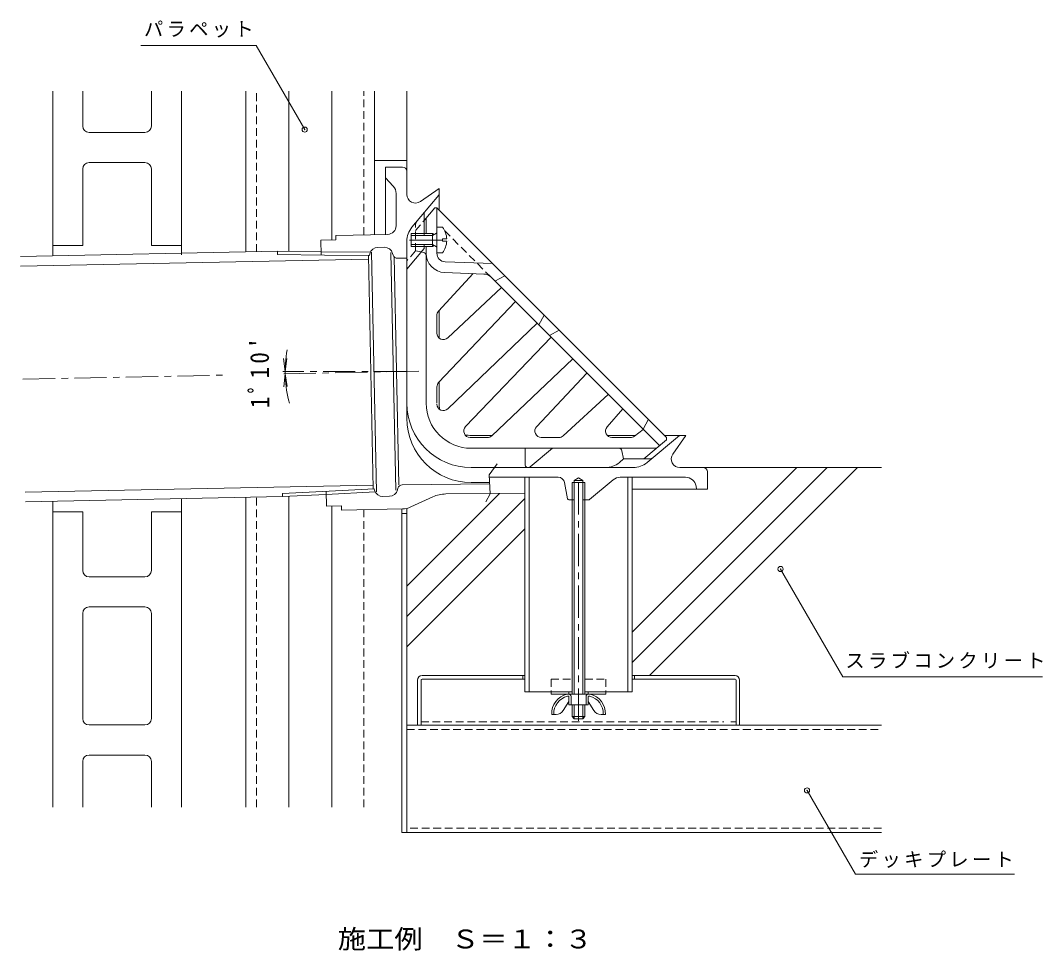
# Model space of a CAD drawing. Units: millimetres, scale not verified. Extents: x -578 to 806, y -582 to 534.
# Drawn here: x 273.6 to 749.8, y 101.2 to 534.4 of the extents above; entities that cross this region are included whole.
import ezdxf
from ezdxf.enums import TextEntityAlignment as Align

# ---------------------------------------------------------------- set-up
doc = ezdxf.new("R2010")
doc.units = ezdxf.units.MM
doc.header["$LTSCALE"] = 3
doc.header["$PDMODE"] = 32
doc.header["$PDSIZE"] = 2.4
doc.linetypes.add('CHAIN1', pattern=[8, 5, -1, 1, -1])
doc.linetypes.add('DASHED1', pattern=[1.8, 1.2, -0.6])
for name, color, linetype, lineweight in [('3-0', 4, 'Continuous', 9), ('3-2', 6, 'Continuous', 9), ('3-3', 4, 'Continuous', 9), ('3-4', 7, 'Continuous', 9), ('3-5', 7, 'Continuous', 9), ('3-9', 7, 'Continuous', 9), ('3-A', 2, 'Continuous', 9), ('3-B', 3, 'Continuous', 9), ('3-C', 6, 'Continuous', 9), ('3-D', 7, 'Continuous', 9)]:
    doc.layers.add(name, color=color, linetype=linetype, lineweight=lineweight)
doc.styles.add('ＭＳ ゴシック', font='')
doc.styles.get('ＭＳ ゴシック').set_extended_font_data('MS Gothic')

msp = doc.modelspace()

# ---------------------------------------------------------------- linework, layer by layer
at = {"layer": '3-0'}
for p, q in [((451.634, 466.161), (443.634, 466.161)), ((443.634, 466.161), (443.634, 434.768)), ((453.634, 464.161), (453.634, 453.342)), ((447.291, 457.24), (443.634, 461.161)), ((448.634, 438.79), (448.634, 453.83)), ((455.973, 438.073), (468.517, 453.022)), ((459.928, 450.066), (468.634, 456.161)), ((468.634, 446.161), (468.634, 456.161)), ((461.634, 434.291), (461.634, 444.819)), ((413.634, 432.157), (420.632, 432.3)), ((413.634, 432.157), (413.776, 425.194)), ((443.126, 428.757), (440.161, 428.696)), ((453.634, 349.161), (453.634, 431.645)), ((461.634, 428.161), (461.634, 430.031)), ((413.745, 426.673), (436.635, 426.424)), ((415.254, 425.178), (436.173, 424.951)), ((437.933, 316.277), (435.719, 424.956)), ((436.173, 424.951), (436.375, 425.717)), ((439.463, 314.794), (437.189, 426.445)), ((448.446, 315.715), (446.193, 426.353)), ((447.305, 425.042), (447.031, 425.935)), ((449.897, 318.122), (447.735, 424.287)), ((461.634, 428.161), (453.634, 418.627)), ((449.258, 423.631), (453.634, 423.72)), ((468.634, 386.567), (468.634, 399.234)), ((468.634, 356.161), (468.634, 365.963)), ((483.634, 341.161), (493.435, 341.161)), ((546.966, 341.161), (560.161, 341.161)), ((565.546, 328.501), (580.634, 341.161)), ((573.634, 341.161), (583.634, 341.161)), ((577.538, 332.456), (583.634, 341.161)), ((508.757, 335.161), (508.757, 327.628)), ((521.483, 335.161), (511.166, 326.505)), ((554.634, 330.161), (552.655, 328.501)), ((554.634, 330.161), (566.432, 330.161)), ((559.118, 326.161), (483.634, 326.161)), ((591.634, 326.161), (580.815, 326.161)), ((593.634, 324.161), (593.634, 316.161)), ((492.198, 319.161), (483.634, 319.161)), ((524.151, 321.661), (492.106, 321.661)), ((528.556, 311.568), (527.098, 319.223)), ((531.634, 320.161), (535.634, 320.161)), ((535.634, 320.161), (533.634, 321.316)), ((535.634, 319.161), (535.634, 320.161)), ((538.773, 311.278), (549.753, 320.492)), ((552.967, 321.661), (583.461, 321.661)), ((416.017, 315.145), (416.158, 308.183)), ((416.047, 313.667), (438.907, 314.847)), ((449.509, 316.65), (449.274, 315.76)), ((451.42, 318.139), (492.219, 318.608)), ((508.634, 314.297), (471.824, 313.874)), ((593.634, 316.161), (558.634, 316.161)), ((588.38, 317.556), (588.634, 316.161)), ((445.488, 312.781), (442.523, 312.72)), ((465.734, 312.505), (455.525, 307.814)), ((531.634, 311.161), (529.047, 311.161)), ((538.452, 311.161), (535.634, 311.161)), ((451.553, 306.903), (423.198, 306.326))]:
    msp.add_line(p, q, dxfattribs=at)
at = {"layer": '3-0', "linetype": 'DASHED1'}
for q in [(457.634, 438.96), (453.634, 422.394)]:
    msp.add_line((457.634, 427.161), q, dxfattribs=at)
at = {"layer": '3-0', "linetype": 'CHAIN1'}
for p, q in [((274.782, 367.316), (370.607, 369.268)), ((453.634, 370.959), (395.902, 370.959)), ((396.306, 369.791), (459.208, 371.072)), ((533.634, 208.24), (533.634, 321.998))]:
    msp.add_line(p, q, dxfattribs=at)
at = {"layer": '3-0'}
for points in [[(444.715, 434.79), (420.592, 434.299), (420.632, 432.3)], [(531.634, 319.161), (531.634, 320.161), (533.634, 321.316)], [(417.494, 315.222), (438.385, 316.3), (438.619, 315.543)], [(416.158, 308.183), (423.157, 308.325), (423.198, 306.326)]]:
    msp.add_lwpolyline(points, dxfattribs=at)
for centre, radius, start, end in [((451.634, 464.161), 2, 0, 90), ((443.634, 453.83), 5, 0, 43.00027), ((457.634, 453.342), 4, 180, 305.00014), ((468.134, 453.343), 0.5, 320.0007, 0), ((444.634, 438.79), 4, 271.16652, 0), ((463.634, 431.645), 10, 140.00003, 180), ((440.243, 424.697), 4, 91.16652, 165.22128), ((443.208, 424.758), 4, 17.11217, 91.16687), ((449.217, 425.63), 2, 197.11159, 271.16689), ((483.634, 356.161), 30, 180, 270), ((483.634, 356.161), 15, 180, 191.08398), ((483.634, 349.161), 30, 180, 270), ((483.634, 356.161), 15, 258.9164, 270), ((566.432, 333.161), 3, 270, 309.99988), ((580.815, 330.161), 4, 144.99966, 270), ((510.224, 327.628), 1.466, 180, 309.99997), ((546.227, 336.161), 10, 270, 309.99986), ((559.118, 336.161), 10, 270, 309.99995), ((591.634, 324.161), 2, 0, 90), ((524.151, 318.661), 3, 10.78418, 90), ((552.967, 316.661), 5, 90, 129.99995), ((583.461, 316.661), 5, 10.30489, 90), ((442.442, 316.72), 4, 197.112, 271.16687), ((445.407, 316.78), 4, 271.16652, 345.22145), ((451.443, 316.139), 2, 90.65926, 165.22137), ((471.997, 298.875), 15, 90.65897, 114.67551), ((529.047, 311.661), 0.5, 190.78464, 270), ((538.452, 311.661), 0.5, 270, 309.9993), ((451.35, 316.901), 10, 271.16658, 294.67548)]:
    msp.add_arc(centre, radius, start, end, dxfattribs=at)
at = {"layer": '3-0', "linetype": 'DASHED1'}
msp.add_arc((460.634, 438.96), 3, 139.99997, 180, dxfattribs=at)
at = {"layer": '3-2'}
for p, q in [((461.634, 441.252), (466.634, 447.161)), ((467.634, 426.011), (467.634, 447.161)), ((462.634, 435.161), (462.634, 442.434)), ((462.634, 429.161), (462.634, 356.161)), ((461.428, 426.403), (460.34, 426.62)), ((471.48, 422.013), (493.634, 421.161)), ((484.501, 416.538), (468.423, 399.004)), ((489.526, 416.316), (471.288, 417.017)), ((492.869, 414.855), (571.345, 336.379)), ((499.291, 415.504), (494.694, 413.03)), ((497.684, 410.04), (472.685, 386.614)), ((468.458, 365.778), (504.254, 403.47)), ((467.634, 388.803), (467.634, 396.977)), ((517.598, 397.197), (515.123, 392.601)), ((514.338, 393.386), (472.715, 353.563)), ((520.858, 386.866), (481.035, 345.242)), ((520.073, 387.651), (524.669, 390.126)), ((493.251, 340.986), (530.942, 376.782)), ((537.512, 370.212), (514.086, 345.213)), ((467.634, 356.161), (467.634, 363.713)), ((547.497, 360.227), (526.477, 340.95)), ((546.946, 345.138), (554.248, 353.476)), ((566.149, 348.647), (563.674, 344.05)), ((559.657, 340.776), (563.792, 343.932)), ((483.634, 340.161), (491.185, 340.161)), ((516.275, 340.161), (524.449, 340.161)), ((549.202, 340.161), (557.837, 340.161)), ((563.998, 330.161), (574.634, 339.161)), ((574.634, 339.161), (574.634, 340.161)), ((569.907, 335.161), (483.634, 335.161)), ((553.875, 333.956), (554.634, 330.161))]:
    msp.add_line(p, q, dxfattribs=at)
at = {"layer": '3-2', "linetype": 'DASHED1'}
for p, q in [((457.634, 436.525), (461.634, 441.252)), ((471.261, 436.463), (492.869, 414.855)), ((460.34, 426.62), (457.634, 427.161))]:
    msp.add_line(p, q, dxfattribs=at)
at = {"layer": '3-2', "color": 4, "linetype": 'CHAIN1'}
msp.add_line((454.877, 432.161), (472.921, 432.161), dxfattribs=at)
at = {"layer": '3-2'}
msp.add_lwpolyline([(466.634, 447.161), (467.634, 447.161), (574.634, 340.161)], dxfattribs=at)
for centre, radius, start, end in [((461.134, 424.932), 1.5, 0, 78.6897), ((471.634, 426.011), 9, 180, 267.79758), ((471.634, 426.011), 4, 180, 267.79758), ((489.334, 411.319), 5, 45.0002, 87.79736), ((470.634, 396.977), 3, 137.47789, 180.00017), ((470.634, 388.803), 3, 180.00034, 313.13882), ((470.634, 363.713), 3, 136.47731, 180.00017), ((483.634, 356.161), 21, 180, 270), ((470.641, 355.73), 3, 181.89812, 313.73378), ((483.203, 343.168), 3, 136.26622, 268.10188), ((516.276, 343.161), 3, 136.86118, 269.99966), ((549.202, 343.161), 3, 138.78688, 270), ((483.634, 356.161), 16, 268.10173, 270), ((491.185, 343.161), 3, 269.99983, 313.52269), ((524.449, 343.161), 3, 269.99983, 312.52211), ((557.837, 343.161), 3, 270, 307.34552), ((552.404, 333.661), 1.5, 11.30965, 90)]:
    msp.add_arc(centre, radius, start, end, dxfattribs=at)
at = {"layer": '3-3', "linetype": 'DASHED1'}
for p, q in [((520.884, 227.661), (520.884, 221.661)), ((520.884, 227.661), (530.634, 227.661)), ((536.634, 227.661), (546.384, 227.661)), ((546.384, 227.661), (546.384, 221.661))]:
    msp.add_line(p, q, dxfattribs=at)
at = {"layer": '3-3'}
for p, q in [((520.884, 221.661), (520.884, 220.661)), ((520.884, 220.661), (546.384, 220.661)), ((529.134, 221.661), (529.134, 220.661)), ((538.134, 221.661), (538.134, 220.661)), ((546.384, 221.661), (546.384, 220.661))]:
    msp.add_line(p, q, dxfattribs=at)
at = {"layer": '3-4'}
for p, q in [((396.945, 370.959), (396.162, 376.907)), ((396.945, 370.959), (397.729, 376.907)), ((396.957, 369.805), (396.295, 363.841)), ((396.957, 369.805), (397.861, 363.873))]:
    msp.add_line(p, q, dxfattribs=at)
msp.add_arc((453.633, 370.959), 56.688, 169.73082, 195.17223, dxfattribs=at)
at = {"layer": '3-5'}
for p, q in [((627.744, 278.923), (656.711, 228.75)), ((656.711, 228.75), (749.748, 228.75)), ((640.081, 175.796), (662.607, 136.78)), ((662.607, 136.78), (736.795, 136.78))]:
    msp.add_line(p, q, dxfattribs=at)
msp.add_lwpolyline([(406.048, 483.582), (383.415, 522.784), (329.664, 522.784)], dxfattribs=at)
for p in [(406.048, 483.582), (627.744, 278.923), (640.081, 175.796)]:
    msp.add_point(p, dxfattribs=at)
at = {"layer": '3-9'}
for p, q in [((288.634, 424.76), (288.634, 501.51)), ((302.634, 485.262), (302.634, 501.51)), ((334.634, 485.262), (334.634, 501.51)), ((348.634, 425.285), (348.634, 501.51)), ((378.634, 426.593), (378.634, 501.51)), ((398.634, 426.838), (398.634, 501.51)), ((418.634, 432.259), (418.634, 501.51)), ((438.634, 434.667), (438.634, 501.51)), ((453.634, 464.161), (453.634, 501.51)), ((305.634, 482.262), (331.634, 482.262)), ((331.634, 468.262), (305.634, 468.262)), ((453.634, 469.161), (438.634, 469.161)), ((302.634, 429.599), (302.634, 465.262)), ((334.634, 429.599), (334.634, 465.262)), ((288.634, 429.599), (302.634, 429.599)), ((334.634, 429.599), (348.634, 429.599)), ((635.269, 326.161), (558.634, 249.526)), ((649.411, 326.161), (558.634, 235.384)), ((663.553, 326.161), (566.654, 229.261)), ((591.634, 326.161), (674.769, 326.161)), ((288.634, 168.034), (288.634, 310.437)), ((348.634, 168.034), (348.634, 311.659)), ((378.634, 168.034), (378.634, 312.27)), ((398.634, 168.034), (398.634, 312.767)), ((496.846, 314.155), (453.634, 270.942)), ((508.634, 311.8), (453.634, 256.8)), ((288.634, 305.599), (302.634, 305.599)), ((302.634, 278.262), (302.634, 305.599)), ((334.634, 278.262), (334.634, 305.599)), ((334.634, 305.599), (348.634, 305.599)), ((418.634, 168.034), (418.634, 308.233)), ((451.334, 306.899), (451.334, 156.161)), ((451.334, 304.806), (453.634, 304.806)), ((453.634, 307.165), (453.634, 156.161)), ((508.634, 297.658), (453.634, 242.658)), ((305.634, 275.262), (331.634, 275.262)), ((302.634, 209.262), (302.634, 258.262)), ((331.634, 261.262), (305.634, 261.262)), ((334.634, 209.262), (334.634, 258.262)), ((305.634, 206.262), (331.634, 206.262)), ((458.634, 206.161), (453.634, 206.161)), ((608.634, 206.161), (674.769, 206.161)), ((331.634, 192.262), (305.634, 192.262)), ((302.634, 168.034), (302.634, 189.262)), ((334.634, 168.034), (334.634, 189.262)), ((674.769, 156.161), (451.334, 156.161))]:
    msp.add_line(p, q, dxfattribs=at)
at = {"layer": '3-9', "linetype": 'DASHED1'}
for p, q in [((383.634, 426.695), (383.634, 501.51)), ((433.634, 434.565), (433.634, 501.51)), ((383.634, 168.034), (383.634, 312.371)), ((433.634, 168.034), (433.634, 306.538)), ((453.634, 204.161), (674.769, 204.161)), ((674.769, 158.161), (453.634, 158.161))]:
    msp.add_line(p, q, dxfattribs=at)
at = {"layer": '3-9'}
for centre, start, end in [((305.634, 485.262), 180, 270), ((331.634, 485.262), 270, 0), ((305.634, 465.262), 90, 180), ((331.634, 465.262), 0, 90), ((305.634, 278.262), 180, 270), ((331.634, 278.262), 270, 0), ((305.634, 258.262), 90, 180), ((331.634, 258.262), 0, 90), ((305.634, 209.262), 180, 270), ((331.634, 209.262), 270, 0), ((305.634, 189.262), 90, 180), ((331.634, 189.262), 0, 90)]:
    msp.add_arc(centre, 3, start, end, dxfattribs=at)
at = {"layer": '3-A'}
for p, q in [((470.234, 438.161), (467.634, 438.161)), ((455.634, 435.161), (455.634, 429.161)), ((465.634, 435.161), (455.634, 435.161)), ((465.634, 434.291), (455.634, 434.291)), ((465.634, 434.291), (467.506, 435.343)), ((465.634, 435.161), (466.397, 434.721)), ((465.634, 435.161), (465.634, 429.161)), ((465.634, 430.031), (455.634, 430.031)), ((465.634, 429.161), (455.634, 429.161)), ((465.634, 430.031), (467.506, 428.979)), ((465.634, 429.161), (466.397, 429.602)), ((470.234, 431.682), (470.234, 432.64)), ((472.222, 432.64), (470.234, 432.64)), ((472.222, 431.682), (470.234, 431.682)), ((470.234, 426.162), (467.634, 426.162)), ((530.634, 319.161), (536.634, 319.161)), ((530.634, 319.161), (530.634, 220.661)), ((531.634, 319.161), (531.634, 220.661)), ((535.634, 319.161), (535.634, 220.661)), ((536.634, 319.161), (536.634, 220.661)), ((528.934, 219.661), (528.448, 219.661)), ((529.134, 215.662), (529.134, 219.462)), ((530.134, 219.462), (530.134, 215.662)), ((537.134, 219.462), (537.134, 215.662)), ((538.134, 215.662), (538.134, 219.462)), ((538.334, 219.661), (538.819, 219.661)), ((526.53, 213.029), (529.134, 217.162)), ((529.134, 215.662), (538.134, 215.662)), ((530.634, 215.661), (530.634, 210.161)), ((531.634, 215.661), (531.634, 209.161)), ((535.634, 215.661), (535.634, 209.161)), ((536.634, 215.661), (536.634, 210.161)), ((540.738, 213.029), (538.134, 217.162)), ((523.146, 211.162), (521.134, 211.162)), ((530.634, 210.161), (536.634, 210.161)), ((544.122, 211.162), (546.134, 211.162))]:
    msp.add_line(p, q, dxfattribs=at)
msp.add_lwpolyline([(530.634, 210.161), (531.634, 209.161), (535.634, 209.161), (536.634, 210.161)], dxfattribs=at)
for centre, radius, start, end in [((462.234, 432.161), 10, 2.74562, 36.86987), ((467.384, 435.561), 0.25, 299.32918, 0), ((467.384, 428.761), 0.25, 0, 60.67082), ((462.234, 432.161), 10, 323.13013, 357.25438), ((530.37, 211.64), 9.248, 102.71823, 182.96507), ((530.37, 211.64), 8.248, 103.47058, 182.96507), ((528.934, 219.462), 1.2, 0, 90), ((528.934, 219.462), 0.2, 0, 90), ((538.334, 219.462), 1.2, 90, 180), ((538.334, 219.462), 0.2, 90, 180), ((536.898, 211.64), 8.248, 357.03493, 76.52942), ((536.898, 211.64), 9.248, 357.03493, 77.28177), ((523.146, 215.161), 4, 270, 327.78351), ((544.122, 215.161), 4, 212.21649, 270)]:
    msp.add_arc(centre, radius, start, end, dxfattribs=at)
at = {"layer": '3-B'}
for p, q in [((460.734, 229.261), (508.634, 229.261)), ((507.634, 229.261), (507.634, 227.661)), ((558.634, 229.261), (606.534, 229.261)), ((559.634, 229.261), (559.634, 227.661)), ((458.634, 227.161), (458.634, 206.161)), ((460.234, 227.161), (460.234, 206.161)), ((460.734, 227.661), (508.634, 227.661)), ((558.634, 227.661), (606.534, 227.661)), ((607.034, 227.161), (607.034, 206.161)), ((608.634, 227.161), (608.634, 206.161)), ((458.634, 206.161), (608.634, 206.161))]:
    msp.add_line(p, q, dxfattribs=at)
at = {"layer": '3-B', "linetype": 'DASHED1'}
for p, q in [((460.234, 207.761), (601.272, 207.761)), ((604.622, 207.761), (607.034, 207.761))]:
    msp.add_line(p, q, dxfattribs=at)
at = {"layer": '3-B'}
for centre, radius, start, end in [((460.734, 227.161), 2.1, 90, 180), ((606.534, 227.161), 2.1, 0, 90), ((460.734, 227.161), 0.5, 90, 180), ((606.534, 227.161), 0.5, 0, 90)]:
    msp.add_arc(centre, radius, start, end, dxfattribs=at)
at = {"layer": '3-C'}
for p, q in [((415.255, 425.178), (393.401, 425.416)), ((413.745, 426.673), (393.417, 426.894)), ((273.71, 419.955), (435.754, 423.256)), ((508.634, 221.661), (508.634, 321.661)), ((510.634, 221.661), (510.634, 321.661)), ((556.634, 321.661), (556.634, 221.661)), ((558.634, 321.661), (558.634, 221.661)), ((275.855, 314.677), (437.898, 317.978)), ((417.494, 315.222), (395.668, 314.094)), ((275.946, 310.178), (395.744, 312.618)), ((395.744, 312.618), (395.668, 314.094)), ((416.047, 313.667), (395.744, 312.618)), ((508.634, 221.661), (530.634, 221.661)), ((536.634, 221.661), (558.634, 221.661))]:
    msp.add_line(p, q, dxfattribs=at)
msp.add_lwpolyline([(273.619, 424.455), (393.417, 426.894), (393.401, 425.416)], dxfattribs=at)
at = {"layer": '3-D'}
msp.add_lwpolyline([(495.649, 327.968), (492.065, 322.755), (492.391, 313.959), (490.436, 310.267)], dxfattribs=at)

# ---------------------------------------------------------------- texts
at = {"layer": '3-4', "color": 2, "insert": (389.767, 353.893), "char_height": 8.798, "attachment_point": 7, "rotation": 90.583, "style": 'ＭＳ ゴシック'}
msp.add_mtext("\\T1.28;\\W0.9;1ﾟ10'", dxfattribs=at)
at = {"layer": '3-5', "color": 2, "style": 'ＭＳ ゴシック', "width": 1.1}
msp.add_text('施工例\u3000Ｓ＝１：３', height=8.798, dxfattribs=at).set_placement((421.421, 99.546), align=Align.BOTTOM_LEFT)
at = {"layer": '3-5', "char_height": 6.598, "attachment_point": 7, "style": 'ＭＳ ゴシック'}
for s, insert in [('\\T1.17;パラペット', (331.154, 526.467)), ('\\T1.17;スラブコンクリート', (657.947, 232.592)), ('\\T1.17;デッキプレート', (664.245, 139.691))]:
    msp.add_mtext(s, dxfattribs=dict(at, insert=insert))

doc.saveas('drawing.dxf')
